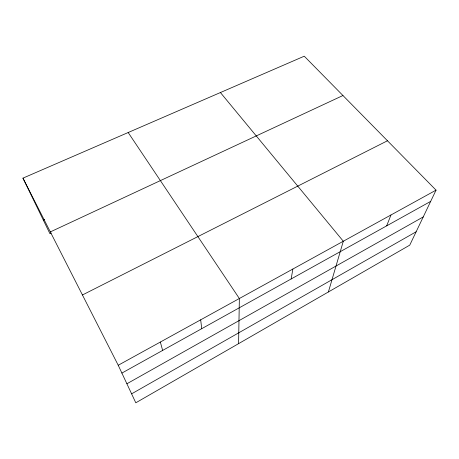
<?xml version="1.0" encoding="UTF-8"?>
<svg xmlns="http://www.w3.org/2000/svg" width="459" height="459" viewBox="0 0 459 459"><rect width="100%" height="100%" fill="white"/><g stroke="black" fill="none" stroke-linecap="round" stroke-linejoin="round"><path stroke-width="0.69" d="M238.588 343.648L239.357 298.516L128.176 132.525M291.161 278.957L292.859 269.037M328.386 291.97L343.309 241.239L220.412 92.54M386.679 225.845L390.965 214.984M436.05 190.141L409.749 245.146L135.795 402.801L118.227 365.255L22.95 178.138L304.254 56.199L436.05 190.141L118.227 365.255M131.607 393.845L416.147 231.772M126.891 383.776L423.244 216.929M121.887 373.081L430.68 201.381M82.436 294.971L387.471 140.77M50.329 231.91L342.948 95.518M51.196 233.057L49.916 233.654L22.95 178.138M43.347 220.125L44.643 219.528M160.352 342.047L162.635 350.424M200.692 319.82L201.702 328.701"/></g></svg>
